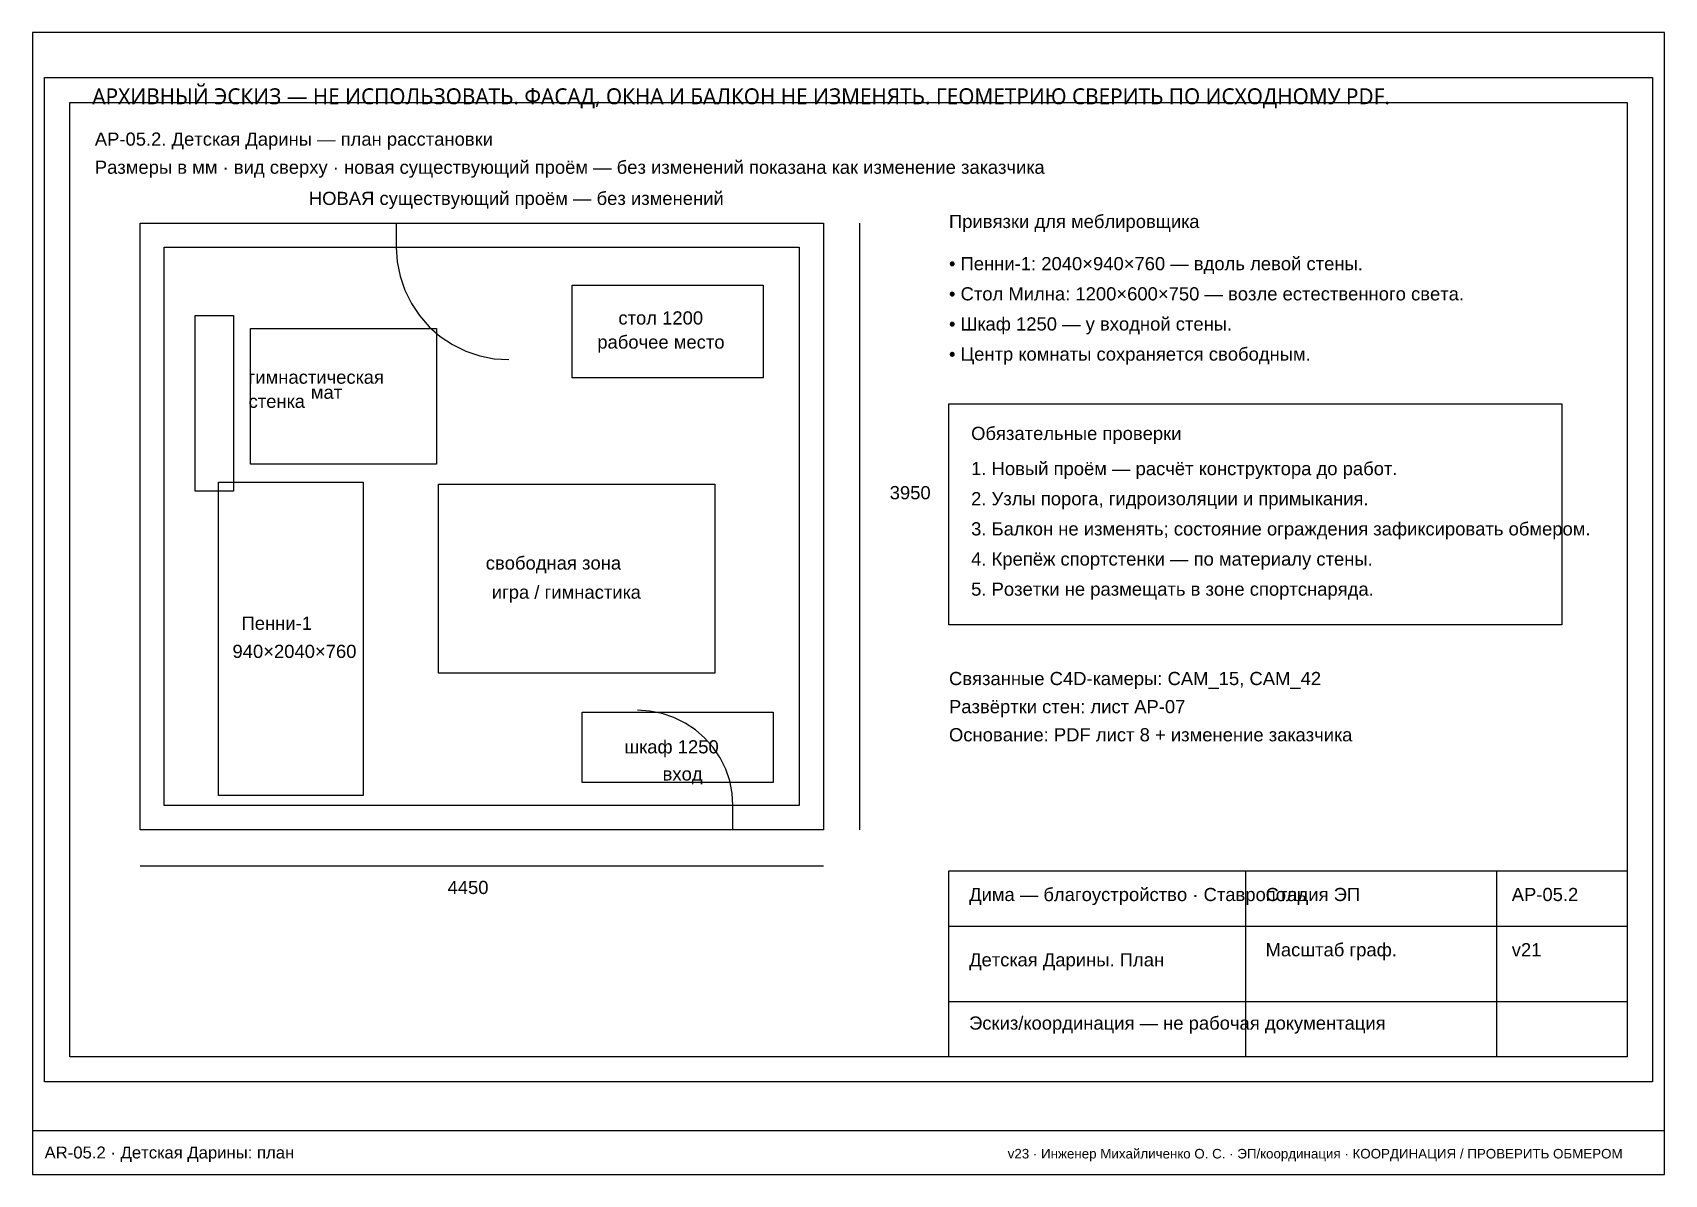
# Paper-space layout 'AR-05.2' of a CAD drawing. Header units: millimetres. Extents: x 5 to 415, y 5 to 292.
import ezdxf

# ---------------------------------------------------------------- set-up
doc = ezdxf.new("R2010")
doc.units = ezdxf.units.MM
for name, color, linetype in [('A-DIMS', 1, 'Continuous'), ('A-FRAME', 7, 'Continuous'), ('A-NOTES', 30, 'Continuous'), ('A-OBJECT', 8, 'Continuous'), ('A-TEXT', 7, 'Continuous'), ('A-WALL', 7, 'Continuous')]:
    doc.layers.add(name, color=color, linetype=linetype)
doc.styles.add('ARIAL', font='arial.ttf')
doc.styles.add('OpenSans', font='OpenSans-Regular.ttf')

psp = doc.layouts.new('AR-05.2')

# ---------------------------------------------------------------- linework, layer by layer
at = {"layer": 'A-DIMS'}
for points in [[(212.78, 244.14), (212.78, 91.63)], [(31.99, 82.54), (203.69, 82.54)]]:
    psp.add_lwpolyline(points, dxfattribs=at)
at = {"layer": 'A-FRAME'}
psp.add_line((5, 16), (415, 16), dxfattribs=at)
psp.add_lwpolyline([(5, 5), (415, 5), (415, 292), (5, 292)], close=True, dxfattribs=at)
at = {"layer": 'A-NOTES'}
psp.add_lwpolyline([(235.25, 198.69), (389.27, 198.69), (389.27, 143.14), (235.25, 143.14), (235.25, 198.69)], close=True, dxfattribs=at)
at = {"layer": 'A-OBJECT'}
for points in [[(8, 280.75), (412, 280.75), (412, 28.25), (8, 28.25), (8, 280.75)], [(31.99, 244.14), (203.69, 244.14), (203.69, 91.63), (31.99, 91.63), (31.99, 244.14)], [(38.05, 238.08), (197.63, 238.08), (197.63, 97.69), (38.05, 97.69), (38.05, 238.08)], [(140.56, 228.48), (188.54, 228.48), (188.54, 205.25), (140.56, 205.25), (140.56, 228.48)], [(45.88, 220.91), (55.47, 220.91), (55.47, 176.72), (45.88, 176.72), (45.88, 220.91)], [(59.76, 217.62), (106.47, 217.62), (106.47, 183.54), (59.76, 183.54), (59.76, 217.62)], [(51.68, 178.99), (88.04, 178.99), (88.04, 100.21), (51.68, 100.21), (51.68, 178.99)], [(106.98, 178.49), (176.42, 178.49), (176.42, 131.02), (106.98, 131.02), (106.98, 178.49)], [(143.09, 121.17), (191.06, 121.17), (191.06, 103.5), (143.09, 103.5), (143.09, 121.17)]]:
    psp.add_lwpolyline(points, close=True, dxfattribs=at)
at = {"layer": 'A-WALL'}
for points in [[(14.31, 274.44), (405.69, 274.44), (405.69, 34.56), (14.31, 34.56), (14.31, 274.44)], [(235.25, 81.28), (405.69, 81.28), (405.69, 34.56), (235.25, 34.56), (235.25, 81.28)]]:
    psp.add_lwpolyline(points, close=True, dxfattribs=at)
for points in [[(96.38, 244.14), (96.38, 238.08)], [(96.38, 238.08), (96.62, 234.39), (97.34, 230.76), (98.53, 227.26), (100.16, 223.94), (102.22, 220.86), (104.66, 218.08), (107.44, 215.64), (110.52, 213.59), (113.83, 211.95), (117.34, 210.76), (120.96, 210.04), (124.66, 209.8)], [(180.96, 97.69), (180.76, 100.82), (180.15, 103.9), (179.14, 106.87), (177.75, 109.68), (176.01, 112.29), (173.94, 114.65), (171.58, 116.72), (168.97, 118.46), (166.15, 119.85), (163.18, 120.86), (160.11, 121.47), (156.97, 121.67)], [(180.96, 91.63), (180.96, 97.69)], [(309.74, 81.28), (309.74, 34.56)], [(372.86, 81.28), (372.86, 34.56)], [(235.25, 67.39), (405.69, 67.39)], [(235.25, 48.45), (405.69, 48.45)]]:
    psp.add_lwpolyline(points, dxfattribs=at)

# ---------------------------------------------------------------- texts
at = {"color": 1, "insert": (20, 278), "char_height": 4, "width": 370, "attachment_point": 1, "style": 'OpenSans'}
psp.add_mtext('АРХИВНЫЙ ЭСКИЗ — НЕ ИСПОЛЬЗОВАТЬ. ФАСАД, ОКНА И БАЛКОН НЕ ИЗМЕНЯТЬ. ГЕОМЕТРИЮ СВЕРИТЬ ПО ИСХОДНОМУ PDF.', dxfattribs=at)
at = {"layer": 'A-DIMS', "style": 'ARIAL'}
psp.add_text('v23 · Инженер Михайличенко О. С. · ЭП/координация · КООРДИНАЦИЯ / ПРОВЕРИТЬ ОБМЕРОМ', height=2.4, dxfattribs=at).set_placement((250, 9))
at = {"layer": 'A-TEXT', "style": 'ARIAL'}
for s, height, p in [('АР-05.2. Детская Дарины — план расстановки', 3.3128, (20.62, 263.58)), ('Размеры в мм · вид сверху · новая существующий проём — без изменений показана как изменение заказчика', 3.3128, (20.62, 256.51)), ('НОВАЯ существующий проём — без изменений', 3.3128, (74.41, 248.68)), ('Привязки для меблировщика', 3.3128, (235.25, 242.88)), ('• Пенни-1: 2040×940×760 — вдоль левой стены.', 3.3128, (235.25, 232.27)), ('• Стол Милна: 1200×600×750 — возле естественного света.', 3.3128, (235.25, 224.69)), ('стол 1200', 3.313, (152.18, 218.63)), ('• Шкаф 1250 — у входной стены.', 3.3128, (235.25, 217.12)), ('рабочее место', 3.3128, (146.88, 212.57)), ('• Центр комнаты сохраняется свободным.', 3.3128, (235.25, 209.54)), ('гимнастическая', 3.3128, (59.26, 203.74)), ('мат', 3.313, (74.91, 199.95)), ('стенка', 3.313, (59.26, 197.68)), ('Обязательные проверки', 3.3128, (240.81, 189.6)), ('1. Новый проём — расчёт конструктора до работ.', 3.3128, (240.81, 180.76)), ('3950', 3.313, (220.35, 174.7)), ('2. Узлы порога, гидроизоляции и примыкания.', 3.3128, (240.81, 173.19)), ('3. Балкон не изменять; состояние ограждения зафиксировать обмером.', 3.3128, (240.81, 165.61)), ('свободная зона', 3.3128, (118.85, 157.03)), ('4. Крепёж спортстенки — по материалу стены.', 3.3128, (240.81, 158.03)), ('игра / гимнастика', 3.3128, (120.36, 149.7)), ('5. Розетки не размещать в зоне спортснаряда.', 3.3128, (240.81, 150.46)), ('Пенни-1', 3.313, (57.49, 141.88)), ('940×2040×760', 3.3128, (55.22, 134.81)), ('Связанные C4D-камеры: CAM_15, CAM_42', 3.3128, (235.25, 127.99)), ('Развёртки стен: лист АР-07', 3.3128, (235.25, 120.92)), ('Основание: PDF лист 8 + изменение заказчика', 3.3128, (235.25, 113.85)), ('шкаф 1250', 3.313, (153.69, 110.82)), ('вход', 3.313, (163.29, 104)), ('4450', 3.313, (109.25, 75.47)), ('Дима — благоустройство · Ставрополь', 3.3128, (240.3, 73.7)), ('Стадия ЭП', 3.313, (314.79, 73.7)), ('АР-05.2', 3.313, (376.65, 73.7)), ('Масштаб граф.', 3.3128, (314.79, 59.81)), ('v21', 3.313, (376.65, 59.81)), ('Детская Дарины. План', 3.3128, (240.3, 57.29)), ('Эскиз/координация — не рабочая документация', 3.3128, (240.3, 41.38)), ('AR-05.2 · Детская Дарины: план', 3, (8, 9))]:
    psp.add_text(s, height=height, dxfattribs=at).set_placement(p)

doc.saveas('drawing.dxf')
